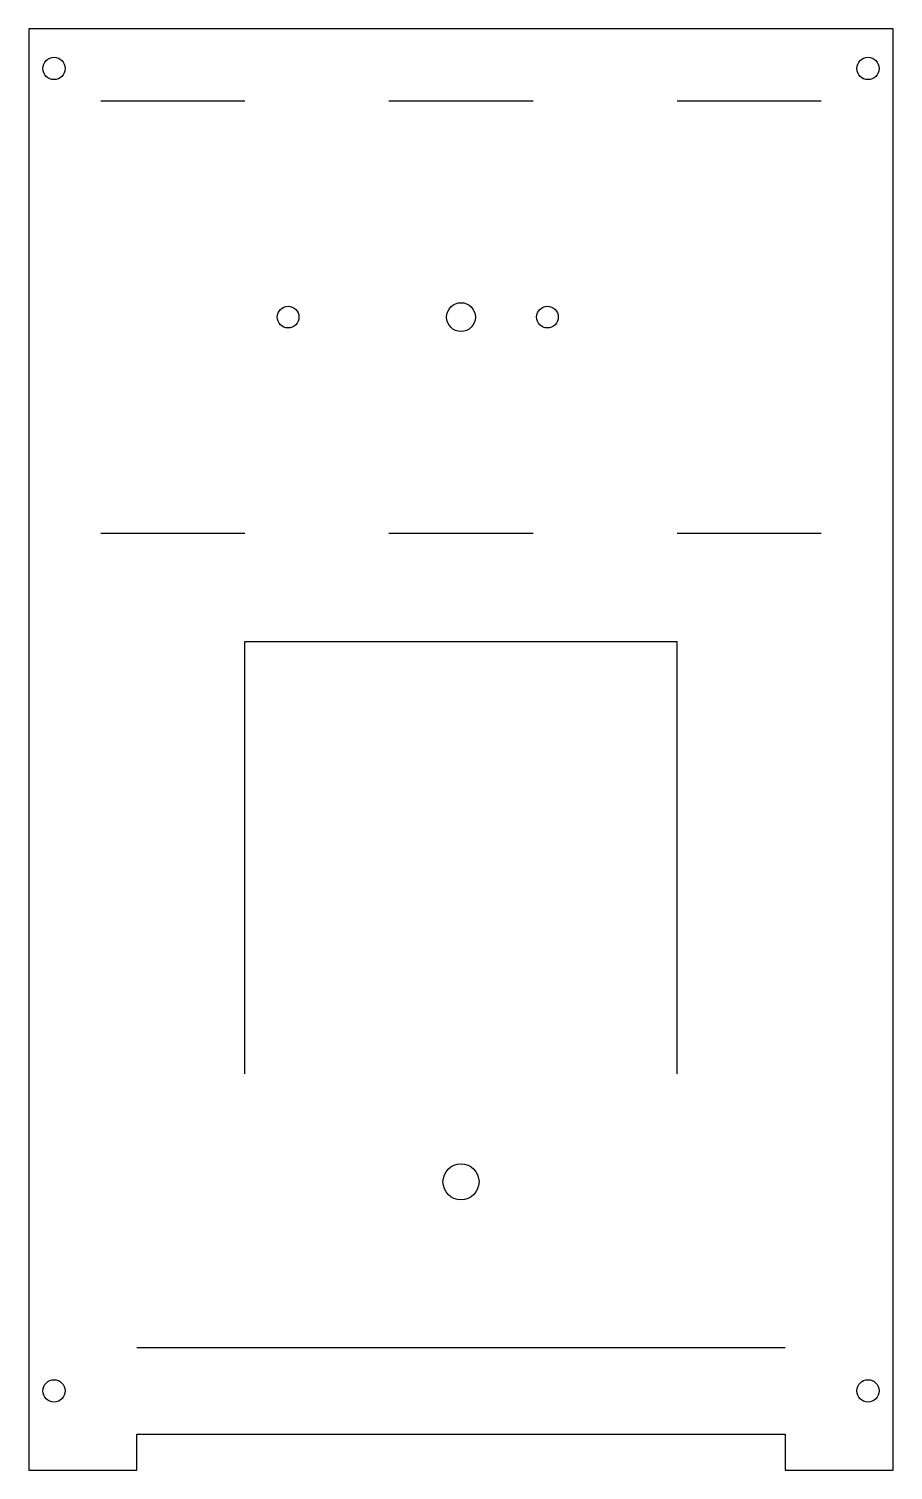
# Model space of a CAD drawing. Header units: millimetres. Extents: x 0 to 120, y 0 to 200.
import ezdxf

# ---------------------------------------------------------------- set-up
doc = ezdxf.new("R2010")
doc.units = ezdxf.units.MM
doc.layers.add('Sketch', color=7, linetype='CONTINUOUS')

msp = doc.modelspace()

# ---------------------------------------------------------------- linework, layer by layer
at = {"layer": 'Sketch'}
for p, q in [((120, 200), (0, 200)), ((0, 200), (0, 0)), ((120, 0), (120, 200)), ((10, 190), (30, 190)), ((50, 190), (70, 190)), ((90, 190), (110, 190)), ((10, 130), (30, 130)), ((50, 130), (70, 130)), ((90, 130), (110, 130)), ((30, 55), (30, 115)), ((30, 115), (90, 115)), ((90, 55), (90, 115)), ((15, 17), (105, 17)), ((15, 0), (15, 5)), ((15, 5), (105, 5)), ((105, 5), (105, 0)), ((0, 0), (15, 0)), ((105, 0), (120, 0))]:
    msp.add_line(p, q, dxfattribs=at)
for centre, radius in [((3.5, 194.5), 1.55), ((116.5, 194.5), 1.55), ((60, 160), 2), ((36, 160), 1.5), ((72, 160), 1.5), ((60, 40), 2.5), ((3.5, 11), 1.55), ((116.5, 11), 1.55)]:
    msp.add_circle(centre, radius, dxfattribs=at)

doc.saveas('drawing.dxf')
